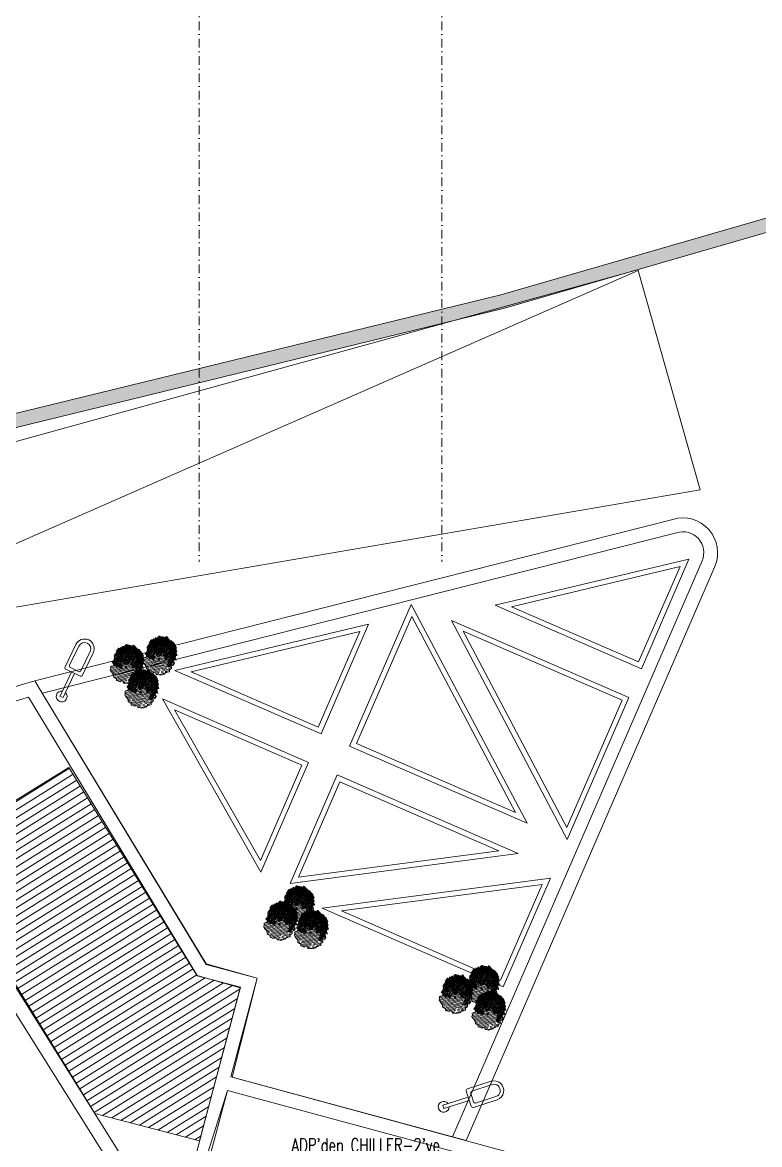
# Model space of a CAD drawing. Header units: metres. Extents: x -17822 to 152406, y -4219 to 19791.
# Drawn here: x 115190 to 117317, y 6949 to 10186 of the extents above; entities that cross this region are included whole.
import ezdxf

# ---------------------------------------------------------------- set-up
doc = ezdxf.new("R2010")
doc.units = ezdxf.units.M
doc.header["$LTSCALE"] = 100
doc.header["$MEASUREMENT"] = 0
doc.linetypes.add('DASHDOT2', pattern=[0.5, 0.25, -0.125, 0, -0.125])
doc.layers.get('0').update_dxf_attribs({"color": 9, "lineweight": 9})
for name, color, linetype, lineweight in [('01', 9, 'Continuous', 9), ('03', 18, 'Continuous', 9), ('06D', 9, 'Continuous', 9), ('08-ağaç', 8, 'Continuous', 9), ('09', 9, 'Continuous', 9), ('24', 9, 'DASHDOT2', 9), ('E-YAZI', 7, 'Continuous', 30), ('Kaide', 9, 'Continuous', 9)]:
    doc.layers.add(name, color=color, linetype=linetype, lineweight=lineweight)
doc.styles.add('E-YAZI', font='txttw.shx')

# ---------------------------------------------------------------- blocks, each defined once
blk = doc.blocks.new('p-akslar_yeni')
at = {"layer": '24'}
for points in [[(10115, 2315.122748873546), (10115, 55.00000430596992)], [(10815, 2315.122748873546), (10815, 55.00000430596992)]]:
    blk.add_lwpolyline(points, dxfattribs=at)
blk = doc.blocks.new('A$C442D6FDD')
at = {"layer": '06D', "color": 9}
for p, q in [((11243.65022343105, 5861.911598995868), (11274.48828043698, 5926.59651722041)), ((11256.980291163, 5866.634870559276), (11283.51495008467, 5922.293119136129)), ((11316.01096069525, 5906.800886090457), (11289.47630177358, 5851.142637513603)), ((11325.03763034292, 5902.497488006184), (11294.19957333698, 5837.812569781654)), ((11259.34192694472, 5859.969836693295), (11282.8112679076, 5848.781001731903)), ((11235.89392502734, 5792.196100491376), (11262.25986451806, 5847.500448607057)), ((11244.92059467502, 5787.892702407094), (11271.28653416572, 5843.19705052279)), ((11246.01185921275, 5855.2465651299), (11287.53453947102, 5835.450933999948)), ((12404.41427374158, 4644.685433863809), (12472.56896161649, 4666.822798799365)), ((12401.20345440652, 4638.385383134046), (12415.41391878074, 4594.635380963392)), ((12413.80355586606, 4631.963744463913), (12421.83555745086, 4607.235482422935)), ((12417.01437520111, 4638.263795193692), (12475.6581930112, 4657.311928734527)), ((12348.49313715455, 4602.338800237602), (12406.76407089628, 4621.265817081124)), ((12351.58236854926, 4592.827930172763), (12409.85330229099, 4611.754947016314)), ((12489.86865738542, 4613.561926563887), (12421.7139695105, 4591.424561628346)), ((12486.77942599071, 4623.07279662871), (12428.13560818062, 4604.024663087876))]:
    blk.add_line(p, q, dxfattribs=at)
for points in [[(11235.89392502734, 5792.196100491376), (11229.09989431161, 5777.945159805401), (11238.1265639593, 5773.641761721121), (11244.92059467502, 5787.892702407093)], [(12348.49313715455, 4602.338800237602), (12333.47776044797, 4597.461646748038), (12336.56699184268, 4587.9507766832), (12351.58236854925, 4592.827930172763)]]:
    blk.add_lwpolyline(points, dxfattribs=at)
for centre, radius, start, end in [((11299.76295538996, 5914.547002613293), 28.00000000000039, 334.5108728309731, 154.5108728309731), ((11299.76295538996, 5914.547002613293), 18.00000000000038, 334.5108728309731, 154.5108728309731), ((11248.16355825489, 5859.759899953738), 4.999999999999997, 154.5108728309731, 244.5108728309977), ((11261.49362598684, 5864.483171517139), 4.999999999999997, 154.5108728309731, 244.5108728309977), ((11284.96296694974, 5853.29433655574), 4.999999999999997, 244.5108728309977, 334.5108728309731), ((11289.68623851314, 5839.964268823785), 4.999999999999997, 244.5108728309977, 334.5108728309731), ((11233.99136197941, 5776.58662007566), 15.72499999999999, 83.0507755361126, 45.97097012581856), ((12481.21880950096, 4640.192362681619), 28.00000000000039, 287.994345863093, 107.994345863093), ((12405.95888943894, 4639.929998831399), 4.999999999999997, 107.994345863093, 197.9943458631426), ((12418.55899089847, 4633.50836016128), 4.999999999999997, 107.994345863093, 197.9943458631426), ((12481.21880950096, 4640.192362681619), 18.00000000000038, 287.994345863093, 107.994345863093), ((12335.85808138936, 4592.977657635838), 15.72499999999999, 36.53424856828469, 359.454443157991), ((12426.59099248327, 4608.780098120288), 4.999999999999997, 197.9943458631426, 287.994345863093), ((12420.16935381314, 4596.179996660756), 4.999999999999997, 197.9943458631426, 287.994345863093)]:
    blk.add_arc(centre, radius, start, end, dxfattribs=at)
blk = doc.blocks.new('b-p-agac000')
at = {"color": 65, "lineweight": 13}
for p, q in [((-145.6708232129502, 141.6282797431773, -2.536843392e-07), (-154.5616876778644, 166.9671899179884, -3.005368048e-07)), ((-123.3192128078066, 132.6328631991495, -2.386897101e-07), (-137.2182091059148, 172.2449190350191, -3.119336843e-07)), ((-72.3075604375641, 96.66303642980206, -1.754567102e-07), (-105.0251631154242, 189.9080070360286, -3.478696808e-07)), ((-43.95105115461046, 70.55369430620958, -1.288178784e-07), (-76.41235447033395, 163.0682127969863, -2.998802194e-07)), ((-23.18074221071583, 175.4780520730404, -3.277409763e-07), (-40.4581428202815, 224.7185400664345, -4.187882333e-07)), ((1.047917697615047, 161.133054316524, -3.028547982e-07), (-20.26149305286963, 221.8647467343082, -4.151496644e-07)), ((85.28557282691037, -133.6502922400337, 2.438473441e-07), (-19.27053241878166, 164.3339779008573, -3.071352222e-07)), ((75.18590783344989, 59.25330565731711, -1.177522182e-07), (32.38864718212426, 181.2252406997359, -3.432822764e-07)), ((86.39642102853249, 82.00994747962324, -1.614681733e-07), (50.02984826839821, 185.6544608838581, -3.531102353e-07)), ((107.3748545903654, 76.92807672707859, -1.537098171e-07), (63.29423922247515, 202.557564784319, -3.860028092e-07)), ((120.4969773315868, 94.23664261905144, -1.873521033e-07), (89.53450689043966, 182.4794970901759, -3.505159992e-07)), ((134.4074255941727, 109.2984872620116, -2.168401293e-07), (111.1483559754808, 175.5866955616586, -3.394091733e-07)), ((177.7528136299923, 40.47093057906605, -9.12139352e-08), (131.4934730371838, 172.3097731190694, -3.34988225e-07)), ((104.3388481930757, -133.2454752219328, 2.414606369e-07), (3.337131403331292, 154.6088091017944, -2.907912575e-07)), ((107.7787341328279, -88.34259118000483, 1.567955627e-07), (64.4329114428285, 35.19274221109264, -7.16252697e-08)), ((107.578090941465, 29.50458152269421, -6.46194867e-08), (74.4910724660469, 45.40351156028774, -9.16694688e-08)), ((144.4545338558891, -138.1618612018672, 2.47274819e-07), (81.81990390202265, 40.34645686848961, -8.27928424e-08)), ((162.0150890886012, -133.5028009607231, 2.370218784e-07), (87.6820021462845, 78.34604903052276, -1.546935064e-07)), ((188.653151658678, -100.0080434256317, 1.718126122e-07), (121.7850142397568, 90.56574532441738, -1.805644953e-07)), ((173.9101520309268, -3.284045063735901, -8.6713808e-09), (135.2463223777144, 106.907636404052, -2.124193686e-07)), ((188.1659776146945, 65.50001307927486, -1.391317068e-07), (155.5639316461834, 158.415647824742, -3.109357247e-07)), ((198.5176171183062, -18.70863402833746, 1.82109964e-08), (178.9256969447233, 37.12822042380614, -8.50331559e-08)), ((208.5990484723589, 7.265884187059419, -3.14549164e-08), (195.5287531769296, 44.51614687286745, -1.003318585e-07)), ((-183.5345670294191, -133.4060424144602, 2.663303416e-07), (-188.5844185531329, -119.0139960107299, 2.397189817e-07)), ((-154.6103743665342, -161.1332801115492, 3.159607148e-07), (-175.2725787098985, -102.2461222302081, 2.070764527e-07)), ((-127.1900915172504, -184.5743831020863, 3.57665886e-07), (-156.8185078974682, -100.1335746705848, 2.015320964e-07)), ((-54.60197437051684, -227.3304659513095, 4.318087058e-07), (-85.2983804448595, -139.8458935542145, 2.70046898e-07)), ((19.83422279621153, -220.6470290983307, 4.128980651e-07), (-2.706373127191909, -156.4064665390378, 2.941151843e-07)), ((109.336759803773, -147.4894931593793, 2.677982874e-07), (109.1474787484956, -146.9500433314719, 2.668008272e-07)), ((127.6717207375201, -145.0374831745714, 2.616262542e-07), (109.5185956613059, -93.30118600637795, 1.659641651e-07)), ((197.8076545574804, -71.39178341877124, 1.172620332e-07), (175.6795647579143, -8.326860716407463)), ((210.2888583249864, -52.25660057565983, 8.0242273e-08), (200.1733404362734, -23.42743573363041, 2.69362135e-08))]:
    blk.add_line(p, q, dxfattribs=at)
at = {"color": 73, "lineweight": 13, "true_color": 0xa5cb34}
for p, q in [((-80.04795581457583, 64.01657835274382, -1.134541645e-07), (-117.7259776076768, 171.3987135234802, -3.120072102e-07)), ((-78.12998638624559, 167.9634537125603, -3.089316784e-07), (-88.13524574665063, 196.4783824961966, -3.616567052e-07)), ((73.71280805040878, -210.0810588171706, 3.884466816e-07), (-73.71280803030095, 210.081058812136, -3.884466816e-07)), ((93.60559321230105, -212.0688386292495, 3.904839635e-07), (-58.58065748471418, 221.6610592984536, -4.11496665e-07)), ((-155.2560300095967, 59.53298657995838, -9.86111086e-08), (-178.8916183581896, 126.894270316384, -2.231643038e-07)), ((-133.5605686107039, 52.40758900958645, -8.70742051e-08), (-164.0582561027113, 139.3258146768905, -2.477888194e-07)), ((-96.58496661081736, -107.679190898595, 2.105696231e-07), (-152.9399536847122, 52.93218272324739, -8.64060085e-08)), ((-99.49011194866907, 10.0135309576468, -1.03244061e-08), (-139.7750084380721, 124.825243418603, -2.226149809e-07)), ((-37.06868974108948, -222.5936846977107, 4.214120565e-07), (-131.3820854685633, 46.1989251788771, -7.55941846e-08)), ((-85.79635557724396, 25.69294611693659, -4.095434e-08), (-117.2039285264924, 115.2043397848421, -2.064638059e-07)), ((-101.1139008341692, 10.60110693709321, -1.1289869e-08), (-72.41889698205924, -71.17948124259055, 1.399250872e-07)), ((-85.79635557724396, 25.69294611693659, -4.095434e-08), (-50.59699529137143, -74.62501874719347, 1.445368261e-07)), ((-70.45082699120394, 94.368307748199, -1.713034263e-07), (-31.45505253789597, -16.76941466182725, 3.41938219e-08)), ((41.09146592314936, -171.8169672689517, 3.193333245e-07), (-41.76301535829407, 64.317805296378, -1.172875177e-07)), ((-113.3228687060429, -114.6828091137868, 2.251577274e-07), (-146.8988990820333, -18.99132471998819, 4.82210736e-08)), ((-41.97651850442197, -40.47954363031275, 7.96425524e-08), (-33.88305589494121, -63.54586338954796, 1.222929247e-07)), ((25.20624104409071, -181.250710354434, 3.384148084e-07), (-32.03261138999224, -18.12032570223709, 3.67814438e-08))]:
    blk.add_line(p, q, dxfattribs=at)
at = {"color": 59, "lineweight": 13, "true_color": 0x476119}
for p, q in [((64.15929851484107, 35.97253747050018, -7.30671364e-08), (-1.88152542158059, 224.1884879625184, -4.210845246e-07)), ((138.8799088995278, 112.9303721024975, -2.240460543e-07), (19.45493833578803, 170.3162998343978, -3.216808206e-07)), ((148.3151078293653, 122.463282624129, -2.427634065e-07), (27.68222807979182, 180.4296333060065, -3.413856878e-07)), ((153.8335870657669, 133.8782501294619, -2.646828363e-07), (49.18734168977681, 184.1627245382104, -3.502353943e-07)), ((159.3379297261868, 145.3000105116966, -2.866138233e-07), (55.43612052948738, 195.226769437762, -3.715577745e-07)), ((36.73619086509571, 49.47873719193631, -9.61046079e-08), (-19.41933636268077, 76.46251631704398, -1.420140334e-07)), ((38.10110715314368, 62.88956921839307, -1.214197442e-07), (-13.9920437977169, 87.92130069294909, -1.64008012e-07)), ((67.35216140931735, 105.1006906939856, -2.03229862e-07), (-7.931962084131374, 141.2761174100858, -2.647776922e-07)), ((50.90865676888643, 70.80200229110379, -1.373800627e-07), (-7.293326881137908, 98.76914195218342, -1.849625495e-07)), ((66.88571961291309, 91.25812489459095, -1.771801863e-07), (-5.425969072227598, 126.0052411899029, -2.362979302e-07)), ((65.24270988108037, 77.98092196827857, -1.520924027e-07), (-0.4259593193986805, 109.5359434094185, -2.057792083e-07)), ((76.57114231948508, 114.7374980345401, -2.221239813e-07), (10.06270860896184, 146.6960419961237, -2.764973285e-07)), ((55.98276555818011, 138.6972971951196, -2.653868267e-07), (14.75882348243176, 158.5061709127469, -2.990890745e-07)), ((205.4253448348565, -59.71294989560266, 9.466765199999999e-08), (29.32905142754753, 24.90460642110848, -4.92982238e-08)), ((198.4396327926966, -70.42288463381409, 1.153875593e-07), (33.78973686488316, 8.694464023453838, -1.92204214e-08)), ((219.3967689191806, -38.29308043929887, 5.32278373e-08), (49.73893000162644, 43.2306782951113, -8.54743403e-08)), ((212.4110568770193, -49.00301516745093, 7.39477446e-08), (57.26559958946745, 25.54727328236913, -5.28899712e-08)), ((192.714553087861, 2.661621931976693, -2.14479801e-08), (59.93928936666779, 66.46261477234985, -1.299971537e-07)), ((172.0133786074686, 26.67562248210161, -6.48030422e-08), (69.44401169768389, 75.96211802774559, -1.486576677e-07)), ((129.0829565286287, 103.5712907990033, -2.056244501e-07), (72.22690897693101, 130.8916830222402, -2.521065793e-07)), ((208.8027847521386, 23.06432583125498, -6.11572185e-08), (73.83366182667376, 87.91950896160743, -1.714999612e-07)), ((77.74962560676067, 100.1045150407193, -1.947295125e-07), (112.4534156068854, 83.42869610958915, -1.663577539e-07)), ((114.9998831467499, 96.27177068236273, -1.90706924e-07), (81.43108174590598, 112.4022064092922, -2.181507833e-07)), ((179.5301984790916, -128.7142190478378, 2.26529448e-07), (108.864825291853, 72.68166909819593, -1.458580718e-07)), ((211.7803086289991, -20.56652929765332, 2.05700607e-08), (113.1660468614602, 26.81946439894819, -6.00511057e-08)), ((200.3944418489613, 41.17139134567985, -9.44623914e-08), (115.5529317824897, 81.93932074279729, -1.638237735e-07)), ((186.6452648409816, 61.84482732628129, -1.321339131e-07), (123.0965515638876, 92.38117036407677, -1.840875686e-07)), ((186.631607005994, 75.91808996808213, -1.585760898e-07), (131.4177545185696, 102.449376808299, -2.037156579e-07)), ((185.4646126526393, 90.54555230197184, -1.859611659e-07), (139.9689884134422, 112.4070490527319, -2.231556875e-07)), ((176.2604397428469, 109.0350289601807, -2.19916962e-07), (148.520222328433, 122.3647213072243, -2.425957171e-07)), ((183.4223048236338, 119.6603188717701, -2.404928571e-07), (157.0714562233072, 132.3223935566875, -2.620357467e-07)), ((209.0065318809517, 8.899721753761696, -3.45596362e-08), (175.766599730018, 24.87212967518027, -6.17346315e-08)), ((210.467934918587, -5.869209448473339, -6.933869000000001e-09), (194.9643787762281, 1.580538673410043, -1.96086561e-08)), ((9.447690773836802, -190.6092250797271, 3.573441291e-07), (-107.3939872100702, -134.4646176133097, 2.618213093e-07)), ((39.95709045996628, -219.3362609172691, 4.087178139e-07), (-105.7983637571204, -149.2980442548345, 2.895568071e-07)), ((22.54045053187292, -182.8338407626441, 3.416169814e-07), (-105.5760097279009, -121.2714899733702, 2.36876569e-07)), ((1.044426667194054, -158.4379002389731, 2.976120975e-07), (-59.06858897295169, -129.5524740487733, 2.484672645e-07)), ((48.72597004794952, -167.2830721586546, 3.10162686e-07), (-11.41820263519039, -138.3826744396618, 2.609923808e-07)), ((45.51945162326155, -109.4754810981954, 2.018171836e-07), (-2.085341653495561, -86.60048925422161, 1.628983307e-07)), ((81.49771738989803, -140.8304092152775, 2.576618888e-07), (2.583792040741537, -102.910794941548, 1.93146548e-07)), ((82.78980207325804, -155.5179797964993, 2.851492313e-07), (7.252925755096657, -119.2211006288733, 2.233947654e-07)), ((52.65546665301517, -98.83776974953764, 1.812201551e-07), (10.01701317159895, -78.34919688761111, 1.463614867e-07)), ((98.20515796244, -176.9920458509176, 3.24182922e-07), (19.64087588057882, -139.2404416809757, 2.599534288e-07)), ((154.6512931853518, -133.781968658091, 2.381748772e-07), (36.02365774982464, -76.77917534102963, 1.411919647e-07)), ((185.9490713003412, -78.48763642525155, 1.316070285e-07), (44.9126231152477, -10.71699025220187, 1.6304001e-08)), ((128.4861363103977, -93.0757227941038, 1.639217766e-07), (47.65272411852492, -54.233759249351, 9.78371773e-08)), ((95.38281956531864, -133.4357602414089, 2.425825132e-07), (48.34040624254996, -110.8310024415052, 2.041234287e-07)), ((174.0580088722112, -129.0405580337115, 2.27609645e-07), (50.30881265585631, -69.57675914629326, 1.264396484e-07)), ((172.3567581237511, -86.02297598262743, 1.46925771e-07), (54.7947472900065, -29.5322351621544, 5.08140499e-08)), ((103.6810253201358, -123.3565032287304, 2.229356228e-07), (60.18462567302775, -102.4556712262751, 1.873755486e-07)), ((186.5133617310508, -106.8921880694703, 1.849303805e-07), (88.03582452940901, -59.57189309467832, 1.044209921e-07)), ((121.3002449057458, -145.8895669297679, 2.637710616e-07), (113.0518822391939, -141.9260746880532, 2.570276899e-07)), ((187.1654364445523, -121.2722219130006, 2.118944889e-07), (131.1446345177071, -94.35318079777537, 1.660952069e-07)), ((191.1553759308896, -76.57422719829593, 1.275674538e-07), (172.3463041060153, -85.94891627078724, 1.467875067e-07)), ((16.37618671020318, -222.0718962467057, 4.158704776e-07), (-102.6273386216708, -164.8884808245475, 3.185802599e-07)), ((-39.40490771829355, -223.4014386149742, 4.231291878e-07), (-84.27189999879775, -201.8420112709922, 3.864485984e-07)), ((35.6332102899105, -175.0584564656783, 3.258898337e-07), (10.93109896343085, -163.1886308249956, 3.056948539e-07)), ((63.57085963212011, -216.6164180586417, 4.01592019e-07), (13.45538529113692, -192.5349971039362, 3.606205822e-07)), ((64.17172996984883, -202.8384476778751, 3.75652244e-07), (26.95283933580213, -184.9540759702519, 3.452242886e-07)), ((102.8686808976272, -207.3663552232374, 3.808575631e-07), (43.0364651440541, -178.6158586189602, 3.319422954e-07)), ((103.7805359312057, -193.7378188253467, 3.551720309e-07), (51.0569069242294, -168.4031308486628, 3.120683216e-07))]:
    blk.add_line(p, q, dxfattribs=at)
at = {"color": 252, "lineweight": 13, "true_color": 0x858585}
for p, q in [((151.2245771650719, 182.8050042881296, -3.563924401e-07), (134.8335648928754, 174.6355079255659, -3.396432818e-07)), ((160.5455472629648, 181.379366624025, -3.545091795e-07), (146.1269542553476, 174.1929500091213, -3.397755381e-07)), ((157.1047321550111, 173.5930871689651, -3.395852867e-07), (150.096886559033, 170.1002846282037, -3.324243186e-07)), ((177.5232562814708, 177.6986165522077, -3.490420632e-07), (152.6491882374859, 165.3010534957168, -3.236244931e-07)), ((169.9293288405635, 167.8423712223448, -3.298743119999999e-07), (155.2014899159403, 160.5018223732892, -3.148246676e-07)), ((186.0326728557978, 169.7971580196975, -3.349216211e-07), (157.7537916346293, 155.7025912458299, -3.060248421e-07)), ((183.5933115339372, 162.5100163077994, -3.21021064e-07), (160.3060932929671, 150.9033601083151, -2.972250166e-07)), ((204.0255906109524, 160.5510694472285, -3.190840006e-07), (166.9104588750371, 142.0523990859033, -2.811578978e-07)), ((191.3152628142212, 160.2874066112461, -3.175038457e-07), (168.004875457444, 148.6692026266279, -2.936841229e-07)), ((204.9792454874798, 154.955051706759, -3.086505977e-07), (172.8479391561326, 138.9403855337558, -2.758172175e-07)), ((200.1885495976734, 146.4959738946611, -2.92347329e-07), (175.2694709954156, 134.0759769873188, -2.668837648e-07)), ((231.1229653707094, 155.8427621548883, -3.12549771e-07), (177.6910028548184, 129.2115684459135, -2.579503122e-07)), ((227.8771280413784, 148.1536621738483, -2.978251162e-07), (181.6569321627365, 125.1169079389809, -2.505950023e-07)), ((228.5867814263795, 142.4360308779131, -2.871423803e-07), (185.6232790503636, 121.0224555580615, -2.432401191e-07)), ((247.2135796342802, 145.6485404776005, -2.947682815e-07), (185.75751069541, 115.0180264853399, -2.319693883e-07)), ((199.2604128249412, 115.676718805726, -2.343594355e-07), (187.3771302119625, 109.7539342651984, -2.222165014e-07)), ((266.1716194537585, 130.8115958949889, -2.685079355e-07), (187.4497272008928, 91.57556820636856, -1.880659582e-07)), ((274.7039727572963, 122.9221230048191, -2.544119716e-07), (187.5354314953423, 79.47617420922143, -1.653387848e-07)), ((270.5125286207127, 126.9036457252405, -2.61535452e-07), (189.4362693882824, 86.49417052836979, -1.786876645e-07)), ((254.6284834628838, 137.2013778320793, -2.795290646e-07), (189.798735677886, 104.8893778619913, -2.132827772e-07)), ((245.9812479776345, 90.39234304322744, -1.908379649e-07), (192.1450366206074, 63.55966641040941, -1.358254244e-07)), ((261.677056584759, 134.6429630294413, -2.753234079e-07), (192.2203411035764, 100.0248214487266, -2.043490529e-07)), ((274.6304390106831, 110.7428089958444, -2.315210404e-07), (192.7494701864561, 69.93225596663724, -1.478509603e-07)), ((270.914624558804, 114.9621300494269, -2.391319302e-07), (192.9654901299582, 76.111255052864, -1.594795957e-07)), ((280.8249779566046, 95.61625308031981, -2.036272448e-07), (196.226672307025, 53.45134358753494, -1.171804537e-07)), ((273.9841185932921, 98.27801059063788, -2.08044807e-07), (196.9561225547876, 59.88624308678009, -1.293337379e-07)), ((291.5113844147373, 94.87116688465977, -2.031392555e-07), (199.1998145490448, 48.86186492786219, -1.088106642e-07)), ((290.5839716328846, 88.33760023586402, -1.907836832e-07), (202.3828032678736, 44.37697651991912, -1.006553063e-07)), ((252.2045121880394, 142.0647550775036, -2.884603713e-07), (206.8321405333263, 119.4505675852433, -2.420966066e-07)), ((288.8411426386317, 81.39761942266522, -1.775948778e-07), (207.2980135411548, 40.75545013480732, -9.42700193e-08)), ((280.187163560401, 71.01303040199892, -1.573439127e-07), (209.091054445623, 35.57779343143957, -8.469434300000002e-08)), ((301.2256055546197, 45.07087552318954, -1.103946756e-07), (212.1881680226346, 0.6934442369092721, -1.94117569e-08)), ((306.9020083774856, 60.04273322753906, -1.390108994e-07), (212.9653572325915, 13.22346935674468, -4.30217185e-08)), ((301.649551579183, 39.21084390015458, -9.94199895e-08), (213.1001170704855, -4.923360260108893, -8.9357368e-09)), ((290.1770376909277, 69.92078330261175, -1.561441717e-07), (213.347004226748, 31.62768293321606, -7.76353906e-08)), ((273.4822002047236, 49.45719265191218, -1.162687588e-07), (214.3614784935271, 19.99064647157829, -5.58562405e-08)), ((303.8078205768135, 52.42921738354961, -1.244412077e-07), (214.4607058889684, 7.897438927645999, -3.31418454e-08)), ((298.6982174587291, 31.66852820462882, -8.49962729e-08), (215.372292911206, -9.862209794469164)), ((299.6372029694903, 68.56452234077622, -1.544031476e-07), (215.5850250728705, 26.67181011523608, -6.85144172e-08)), ((319.6602053877083, 29.97359521656618, -8.36004927e-08), (219.0834923469913, -20.15516293156325, 1.91738364e-08)), ((320.4030586405468, 36.41517494526379, -9.57674727e-08), (219.4275055001999, -13.9123703406276, 7.4144111e-09)), ((314.952921255838, 21.55609090750368, -6.73824583e-08), (219.7483230021127, -25.89513447595819, 2.99023745e-08)), ((334.037525453324, 18.92544515086192, -6.40682732e-08), (220.6050831181594, -37.61077775495579, 5.18426847e-08)), ((335.2915456070827, 13.47913340613631, -5.39417986e-08), (221.9278571130635, -43.02282168037782, 6.18989033e-08)), ((325.1273548952595, 20.55583071815454, -6.63713095e-08), (222.5147355880574, -30.58764991556636, 3.84834107e-08)), ((336.4118627249657, 7.966182316108098, -4.36786994e-08), (225.9105236063086, -47.10914015834529, 6.92371103e-08)), ((273.5184666595829, 104.1172554520981, -2.189768759e-07), (256.3271201490206, 95.54886195855109, -2.014098959e-07)), ((305.6803821938913, 65.5051905549324, -1.491704758e-07), (281.9470046774993, 53.67616268405546, -1.249185205e-07)), ((315.7962283185989, -111.592895536455, 1.827295062e-07), (58.46611883619917, -239.8496105535393, 4.456823166e-07)), ((300.7342039484239, -125.1713387228836, 2.095285334e-07), (66.15276889998204, -242.0898148392142, 4.492356074e-07)), ((292.4373590807998, -135.377927347246, 2.294145609e-07), (74.25424292350655, -244.1232654137857, 4.523650104e-07)), ((97.11195712205809, -135.5893692663951, 2.46481526e-07), (83.6587761127201, -142.2946118159885, 2.602286609e-07)), ((108.7686183805796, -135.8508677103262, 2.459780603e-07), (85.16035847091844, -147.6175353065289, 2.701021642e-07)), ((100.9879993422611, -151.8714944825897, 2.767444777e-07), (86.5228576636204, -159.0811115756627, 2.915256849e-07)), ((116.6507974090695, -150.1362815946337, 2.721473406e-07), (87.58077723254101, -164.6251624323089, 3.01852545e-07)), ((111.061647216104, -140.7793238488124, 2.550428238e-07), (88.64679066390381, -151.9511835035209, 2.779474483e-07)), ((128.4711653224978, -150.3161864791396, 2.714765912e-07), (95.5884358330295, -166.7053718319345, 3.050778132e-07)), ((150.0420208105496, -145.6363199601313, 2.608423047e-07), (101.4084665405899, -169.8759238025152, 3.105385094e-07)), ((329.9661427467378, -98.4590917052381, 1.568420817e-07), (102.1108002475143, -212.0251947424749, 3.896760971e-07)), ((278.786135459441, -148.2532088474021, 2.547719611e-07), (103.1694939806781, -235.7828554225089, 4.342258522e-07)), ((173.8586636826279, -139.837123443781, 2.4791316e-07), (107.4516457448742, -172.9352556034453, 3.157711811e-07)), ((322.9428737924463, -95.88824951549431, 1.526109147e-07), (107.8717509578258, -203.0825291333833, 3.723813734e-07)), ((272.6977714996639, -157.3590615300836, 2.724012521e-07), (110.337766613574, -238.2814258642684, 4.383088471e-07)), ((175.379678685266, -145.1503614404759, 2.57766806e-07), (113.893665068908, -175.7958002565571, 3.205962981e-07)), ((179.942723693182, -161.0900754104467, 2.873277439e-07), (147.3644336491284, -177.3275241608891, 3.206178744e-07)), ((178.4217086905439, -155.7768374238101, 2.774740979e-07), (149.803765339285, -170.0403972195825, 3.067173476e-07)), ((176.9006936677891, -150.4635994371722, 2.67620452e-07), (152.2430970294401, -162.753270283305, 2.928168207e-07)), ((172.3376487001049, -134.5238854370269, 2.380595141e-07), (153.856662480731, -143.7350523240806, 2.569443126e-07)), ((312.8348398082366, -70.56956727185134, 1.059003339e-07), (173.8194430949326, -139.8566714924756, 2.479532376e-07)), ((318.8517769178478, -61.49931467848947, 8.83440305e-08), (175.7806021047276, -132.8078721261056, 2.345413316e-07)), ((319.8139378356807, -79.23375671219002, 1.215845323e-07), (178.0085747376302, -149.9114169192042, 2.664883635e-07)), ((312.8896667345442, -76.61357270490808, 1.172522044e-07), (178.214498698934, -143.7374497963388, 2.548700447e-07)), ((324.2440206886488, -83.09707697316738, 1.284655468e-07), (182.8741674971694, -153.557673325621, 2.729243522e-07)), ((333.9477532023943, -84.33194083381095, 1.299576817e-07), (184.4904089994713, -158.8234491818093, 2.82680691e-07)), ((320.593057563495, -18.1321141782766, 6.7094351e-09), (191.6454909383741, -82.40127932739307, 1.384745251e-07)), ((328.6007161841001, -20.21232357287445, 9.9347033e-09), (195.2184517301473, -86.69180052943814, 1.4623139e-07)), ((324.3351141301653, -34.48101961609645, 3.71093001e-08), (195.7477985766148, -98.57063088202848, 1.685062675e-07)), ((329.0841041711785, -26.04272854545634, 2.08486486e-08), (195.7643985004761, -92.49102536468232, 1.570814095e-07)), ((321.5220186738385, -48.02576721649494, 6.27996528e-08), (196.0211590640159, -110.5770482138581, 1.910427248e-07)), ((308.4248357053628, -48.48224378155172, 6.47751158e-08), (197.2134262517356, -103.9114746489271, 1.78416511e-07)), ((322.1899662301614, -53.76418527400637, 7.35250059e-08), (198.0493334132101, -115.6375113036894, 2.003781299e-07)), ((255.4403617169286, -44.53374380611313, 6.18778316e-08), (200.4454405577869, -71.94393666635406, 1.180743999e-07)), ((249.9948292576592, -41.17653698990578, 5.60344544e-08), (210.1411012463388, -61.04015979960968, 9.67589922e-08)), ((314.9830543958408, -8.785549833359253, -1.03737731e-08), (253.2858025379508, -39.5362725656989, 5.26715728e-08)), ((327.3659689431093, -8.68507405587734, -1.16193608e-08), (260.2692784272702, -42.12694812748085, 5.69434023e-08)), ((39.85958414906345, -224.8380248352834, 4.190638254e-07), (-6.092184601207554, -247.7409914655851, 4.660196471e-07)), ((31.61921842340817, -222.8737997165634, 4.160763489e-07), (4.527169784673606, -236.3768335161534, 4.437603629e-07)), ((20.61399446475698, -222.2876163589361, 4.159141433e-07), (6.480627991379879, -229.3318723054734, 4.303563259e-07)), ((63.26093339990184, -219.2458161215094, 4.065590485e-07), (11.14226467883854, -245.2224469110454, 4.598165179e-07)), ((72.59598107173224, -220.6644373580173, 4.084279241e-07), (44.15880632257322, -234.8378996873773, 4.374864553e-07)), ((91.29848922865496, -217.4141929239559, 4.007246587e-07), (51.14730554007838, -237.4260715763005, 4.417531517e-07)), ((101.1038667731671, -236.812391235846, 4.363366136e-07), (63.12555426825857, -255.741282271473, 4.751447579e-07)), ((104.426592311247, -241.2276329822049, 4.443491814e-07), (67.97928708414402, -259.3934498107135, 4.815928656e-07)), ((85.4067006125726, -214.2794060438137, 3.953372884e-07), (76.32586512526032, -218.8054140270506, 4.046165415e-07)), ((147.1080607782016, -165.3126399767876, 2.980640583e-07), (107.1238705502634, -185.2412868870466, 3.38921909e-07)), ((148.2671281584305, -170.8062774214002, 3.082875605e-07), (107.8335239352658, -190.9589181880117, 3.496046449e-07)), ((142.937855349743, -179.5337890831364, 3.251411741e-07), (108.8288847008211, -196.5341491669038, 3.599954307e-07)), ((277.5100945485189, -167.103200140467, 2.902995698e-07), (112.3620272303349, -249.4151715172655, 4.590561468e-07)), ((270.4935436225264, -164.5290096183813, 2.86061538e-07), (118.6728384836402, -240.1984481852775, 4.41199548e-07)), ((268.7132617900744, -177.5589893146254, 3.1069651e-07), (124.0185505093206, -249.676738719628, 4.585528221e-07)), ((257.8925076930274, -189.0235275506016, 3.331615945e-07), (155.696464579062, -239.9593811375653, 4.375906363e-07)), ((238.090508662384, -211.036137513908, 3.762127544e-07), (171.5679686602496, -244.1918474051814, 4.441888218e-07)), ((238.8332882483534, -204.5944099535845, 3.640455029e-07), (174.7643374390158, -236.5272186558603, 4.295143697e-07))]:
    blk.add_line(p, q, dxfattribs=at)
at = {"color": 63, "lineweight": 13, "true_color": 0xb6d685}
for p, q in [((-207.3408237349475, -10.85181722249836, 3.80854227e-08), (-220.2274784998996, 25.87507149865706, -2.9823784e-08)), ((-183.3761436542729, -24.44447280937857, 6.15804958e-08), (-204.5207722316438, 35.81759137898043, -4.98460126e-08)), ((-163.6176562794993, -26.0495044324267, 6.29100638e-08), (-204.3116245922094, 89.92806017456095, -1.515362093e-07)), ((-147.2825458764913, -17.89793371756241, 4.61993582e-08), (-196.5397569246546, 122.4848209010266, -2.133729017e-07)), ((-190.4774156669576, -113.6189657641065, 2.297433961e-07), (-227.2472911002595, -8.8250416906827, 3.59760365e-08)), ((-184.3582016296423, -76.35215160512017, 1.591976624e-07), (-195.3673647292366, -44.97610316223799, 1.011823326e-07)), ((-159.4823079355439, -92.54176053214144, 1.874945862e-07), (-177.2982268238221, -41.76649922077049, 9.36094836e-08))]:
    blk.add_line(p, q, dxfattribs=at)
at = {"color": 63, "lineweight": 13}
for p, q in [((-79.81345404871973, 63.99947963494125, -1.134420495e-07), (-47.07171891198814, -29.31426843945046, 5.90980928e-08)), ((-129.5193115808622, -123.2295815861722, 2.425991738e-07), (-153.7833452428196, -54.07723158072005, 1.14734239e-07)), ((-115.7057357635567, -162.5981894676522, 3.153930048e-07), (-122.3449395489646, -143.6764986853576, 2.804061858e-07)), ((-96.652277537786, -162.1938934686521, 3.130072611e-07), (-103.2854726450765, -143.2893274022972, 2.780521062e-07)), ((-89.62340206133379, -127.5196079755751, 2.472551968e-07), (-93.71314826184393, -115.863855993318, 2.257033339e-07)), ((-20.56812466809206, -214.9136573396736, 4.055732497e-07), (-72.00995125340559, -68.30476157626654, 1.344886533e-07)), ((-16.96055224580486, -170.4886787252501, 3.217918381e-07), (-50.59699529137143, -74.62501874719347, 1.445368261e-07)), ((-44.51194560411241, -37.26083672000787, 7.3811056e-08), (-46.36019709322136, -31.99333108797255, 6.40712675e-08)), ((-3.475241581887528, -154.2151960652885, 2.900634543e-07), (-33.60102598999656, -68.35689200855232, 1.313086694e-07)), ((-107.8324798723901, -185.0369210471716, 3.568829462e-07), (-114.2479478899186, -166.7528759890756, 3.230751548e-07)), ((-88.76927963518392, -184.6603901107028, 3.545485410000001e-07), (-95.22622630651459, -166.2581308582128, 3.205221676e-07)), ((-77.6376913458822, -216.3853495595493, 4.132090185e-07), (-88.23442683660251, -186.1847172371406, 3.573670712e-07)), ((-0.7071856631664559, -216.8106755090106, 4.074427104e-07), (-14.26292273818835, -178.176906794203, 3.360076208e-07)), ((56.62045435632609, -216.0744909494617, 4.011669191e-07), (43.34098949891486, -178.2280960688975, 3.311877093e-07))]:
    blk.add_line(p, q, dxfattribs=at)
at = {"color": 250, "lineweight": 13}
for p, q in [((199.3260683054017, 42.853459558979, -9.75317812e-08), (199.2604503756156, 42.82075473665936, -9.74647296e-08)), ((77.12875009802521, -212.3339136895164, 3.92388218e-07), (75.67246705743166, -213.0597443138824, 3.93876321e-07))]:
    blk.add_line(p, q, dxfattribs=at)
at = {"color": 63}
blk.add_line((36.88521811345418, -214.5357248237008, 3.999598781e-07), (26.10273775840324, -183.8057199170125, 3.431391038e-07), dxfattribs=at)
at = {"lineweight": 13, "elevation": 2.208249212e-07, "flags": 128}
blk.add_lwpolyline([(-184.6740432308506, -109.1361032878234), (-211.5415416568096, -87.0371429007366), (-223.4281961113331, -57.77187787362636), (-231.5610578927052, -30.1893511585382), (-225.2655436788133, 0.9897368794932844), (-227.7588570257911, 22.57681356682915), (-206.2208458895955, 32.00907299161663), (-192.7988535205019, 62.07712600544183), (-209.1307146071529, 69.74063974614836), (-195.5882641207921, 126.4706740354817), (-171.4035539065182, 127.0842435532195), (-160.575328527973, 145.1304133100405), (-147.516457513468, 170.5040280581674), (-116.0308642393953, 175.8265822729867), (-92.26283755836049, 192.5854001821121), (-71.31439821162348, 212.3431446526113), (-50.72908023959172, 227.4064508523807), (-26.52664051413595, 221.0726571328345), (0.6502889251030866, 224.508580002785), (19.89063030394173, 179.1124848127731), (49.12633186295714, 184.054700938192), (60.69827307619126, 204.5439006274512), (97.89407632302463, 176.0830683779761), (147.9585174256426, 174.1211759063095), (170.0005884649363, 132.6742757013096), (185.5887337168984, 122.567732033195), (186.6464045189758, 75.25616907151489), (193.2741050594369, 49.73494571877491), (213.3949614760481, 26.49548379962145), (208.5695341296159, 7.147543976678933), (217.8622933303457, -34.13884602348444), (218.4694664280935, -51.4109360325816), (186.4663513282939, -74.19492691328414), (192.403011715805, -122.9982367241955), (141.4574254440624, -143.1938640001819), (108.6576624421577, -147.5803116593259), (120.0576018759675, -132.9115054068614), (80.87431817907199, -133.744016332371), (83.38447454032574, -162.2778261558113), (102.5533960666711, -179.8861131172045), (104.2843775708679, -196.9682263582825), (96.65722054386423, -220.2653611712678), (80.13562822695384, -211.4748776049262), (60.27566652754178, -217.1486771067354), (39.29202458434303, -223.013211695728), (2.167384804332685, -222.3386710717547), (-12.48579673429776, -210.915810926251), (-33.83256005220319, -221.4747837910017), (-53.50127391320857, -228.2752967478602), (-67.03077524828404, -216.6617015252356), (-77.34147878098447, -217.2464346262325), (-89.6087277357248, -185.7297612356833), (-123.7234188198214, -189.1802305168982), (-144.6058487650851, -161.4356769485934), (-173.6680319566439, -160.5572432666344), (-184.6740432308506, -109.1361032878234)], close=True, dxfattribs=at)
at = {"color": 65, "lineweight": 13}
blk.add_circle((2.0112202e-08, -5.0320523e-09), 10.27216285053636, dxfattribs=at)

msp = doc.modelspace()

# ---------------------------------------------------------------- hatches: boundary and pattern name
at = {"layer": '06D'}
h = msp.add_hatch(dxfattribs=at)
h.set_pattern_fill('_USER', color=251, scale=20, angle=32, pattern_type=0)
h.set_pattern_definition([(32, (0, 1.818989403545856e-12), (-10.5983852846641, 16.96096192312852), [])])
h.paths.add_polyline_path([(114932.6209260893, 7795.472197673383), (115324.2442210828, 8036.783601010968), (115694.583309406, 7435.761800847094), (115819.047647762, 7402.74303356553), (115701.3757072315, 6959.178314850955), (115399.2378062628, 7038.201557126693)])
at = {"layer": '09'}
h = msp.add_hatch(color=254, dxfattribs=at)
h.dxf.hatch_style = 1
edge = h.paths.add_edge_path()
edge.add_line((124272.6448474713, 7746.261641486897), (124227.8341917282, 7746.437703596524))
edge.add_line((124227.8341917282, 7746.437703596524), (123822.1064804722, 8563.973382879962))
edge.add_line((123822.1064804722, 8563.973382879962), (120529.8994491357, 9957.506585002124))
edge.add_line((120529.8994491357, 9957.506585002124), (119094.9402432334, 10088.49832736925))
edge.add_line((119094.9402432334, 10088.49832736925), (116581.0173403215, 9361.32092117669))
edge.add_line((116581.0173403215, 9361.32092117669), (113145.2928235795, 8521.53749520531))
edge.add_arc((113414.018751017, 7599.91589393782), 960.0000000000048, 106.2555996785072, 124.1664276881318)
edge.add_line((112874.8840415514, 8394.22928615112), (110520.2254074587, 6796.021058734585))
edge.add_line((110520.2254074587, 6796.021058734585), (110497.7539944391, 6829.112382043588))
edge.add_line((110497.7539944391, 6829.112382043588), (112852.4200953236, 8427.32567749334))
edge.add_arc((113414.018751017, 7599.915893937818), 1000.000000000003, 106.20467169776589, 124.16642768813131, ccw=False)
edge.add_line((113134.9493469118, 8560.186828462218), (116570.7067130624, 9399.978283712075))
edge.add_line((116570.7067130624, 9399.978283712075), (119091.068181657, 10129.01810958637))
edge.add_line((119091.068181657, 10129.01810958637), (120539.747398979, 9996.773921718523))
edge.add_line((120539.747398979, 9996.773921718523), (123851.3671271928, 8595.023667210598))
edge.add_line((123851.3671271928, 8595.023667210598), (124272.6448474713, 7746.261641486897))
at = {"layer": '09', "true_color": 0xd7fff9}
h = msp.add_hatch(dxfattribs=at)
h.set_pattern_fill('DOTS', scale=199.9999999999999, angle=69.23286053396113)
h.set_pattern_definition([(20.76713948371335, (92889.0844522827, 8234.946282429526), (1.411797920680311, 13.90393205647822), [0, -12.49999999999999])])
edge = h.paths.add_edge_path(flags=17)
edge.add_arc((116108.8003779966, 8039.799860065674), 94.99999999999999, 24.23286053396113, 384.2328605339611)
h.paths.add_polyline_path([(116195.4294401968, 8078.792238581373, 1), (116022.1713157964, 8000.807481549979, 1)], flags=17)

# ---------------------------------------------------------------- linework, layer by layer
at = {"layer": '01'}
msp.add_lwpolyline([(115867.8080319867, 7428.503509915232), (115720.3104867962, 7470.483101319665), (115247.4239048504, 8251.049890516771)], dxfattribs=at)
at = {"layer": '03'}
for points in [[(117113.0060954654, 8637.50174013545), (116975.6123376052, 8321.040122713932), (116553.6635143765, 8504.231799860901)], [(116311.82717964, 8506.97790350979), (116134.1275201924, 8097.678947575945), (116645.7512151098, 7875.554373266534)], [(116188.9660735079, 8449.982414874046), (116051.5723156477, 8133.52079745252), (115629.623492419, 8316.71247459949)], [(116762.0708282811, 7829.185962235346), (116939.7704877286, 8238.484918169192), (116428.1467928113, 8460.609492478596)], [(115878.3367079109, 7734.503975486254), (116015.7304657711, 8050.965592907773), (115593.7816425424, 8234.157270054742)], [(115962.2886073451, 7701.879159124468), (116098.2856703159, 8015.123743031198), (116620.3599768271, 7788.461971413237)], [(116713.3666241695, 7717.004656123509), (116577.3695611987, 7403.760072216772), (116055.2952546875, 7630.421843834732)]]:
    msp.add_lwpolyline(points, close=True, dxfattribs=at)
for points in [[(117087.2996114157, 8615.95698026664), (116967.8267784938, 8340.77296511749), (116600.9147582949, 8500.070075680067), (117087.2996114157, 8615.95698026664)], [(116313.1574731586, 8472.37652688617), (116153.860362596, 8105.4645066873), (116612.5003878446, 7906.343118484076), (116313.1574731586, 8472.37652688617)], [(116163.2595894583, 8428.437655005227), (116043.7867565363, 8153.253639856079), (115676.8747363375, 8312.550750418655), (116163.2595894583, 8428.437655005227)], [(116760.7405347624, 7863.787338858967), (116920.037645325, 8230.69935905783), (116461.3976200764, 8429.820747261054), (116760.7405347624, 7863.787338858967)], [(115876.5247904456, 7767.996018647269), (115995.9976233676, 8043.180033796418), (115629.0856031687, 8202.477144358994), (115876.5247904456, 7767.996018647269)], [(115986.5983965053, 7720.20688547849), (116106.0712294272, 7995.390900627639), (116564.7112546758, 7796.269512424415), (115986.5983965053, 7720.20688547849)], [(116689.0568350093, 7698.676929769472), (116569.5840020873, 7423.492914620323), (116110.9439768388, 7622.614302823547), (116689.0568350093, 7698.676929769472)]]:
    msp.add_lwpolyline(points, dxfattribs=at)
at = {"layer": '06D'}
for points in [[(124272.6448474713, 7746.261641486897), (124227.8341917282, 7746.437703596524), (123822.1064804722, 8563.973382879962), (120529.8994491357, 9957.506585002124), (119094.9402432334, 10088.49832736925), (116581.0173403215, 9361.32092117669), (113145.2928235795, 8521.53749520531, 0.07831022260075556), (112874.8840415514, 8394.22928615112), (110520.2254074587, 6796.021058734585), (110497.7539944391, 6829.112382043588), (112852.4200953236, 8427.32567749334, -0.0785338044644039), (113134.9493469118, 8560.186828462218), (116570.7067130624, 9399.978283712075), (119091.068181657, 10129.01810958637), (120539.747398979, 9996.773921718523), (123851.3671271928, 8595.023667210598), (124272.6448474713, 7746.261641486897)], [(116964.7327187924, 9472.314441825023), (113179.2837838125, 8427.27890578725), (113043.7220567042, 8376.058879840522), (112917.8260373681, 8304.29074464082), (107649.3062248069, 4726.582969194162, -0.4142135623749171), (107579.8528061639, 4739.857856720263), (107551.7635406111, 4781.222009796759)], [(116470.2221637466, 6961.001429780869), (117187.3606856242, 8616.482510854921, 0.6393170782373019), (117066.5665832487, 8751.98939911429), (117066.5665832487, 8751.98939911429), (115225.9836549977, 8286.440082638963), (115247.4239048504, 8251.049890516771), (115719.7635056487, 7468.511386053042), (115867.8080319867, 7428.503509915232), (115795.5608640001, 7142.883668332814), (116470.2221637466, 6961.001429780869)], [(116431.1888191779, 6971.524446427865), (117150.6565469883, 8632.382391577814, 0.6441639695594337), (117077.4063305655, 8713.471464289009), (115247.6584610324, 8250.662722064742)], [(118513.6420946087, 6255.25826013746), (116673.2425982709, 6905.197927159969), (115791.7564268661, 7143.873046777124), (115867.8080319867, 7428.503509915232), (115720.3104867962, 7470.483101319665), (115247.4239048504, 8251.049890516771), (115225.9836549977, 8286.440082638963), (115101.3149633046, 8249.796437067243, 0.4972989191067819), (114909.3119748799, 7742.698864570138), (115499.2417677198, 6803.872047353048, 0.4600192944719266), (115729.8174656065, 6910.393953930634), (115781.4470936314, 7105.011985459189), (116661.343078641, 6866.979209464669), (118498.7687692973, 6218.089746095517)]]:
    msp.add_lwpolyline(points, format="xyb", dxfattribs=at)
for points in [[(116966.1613084258, 9470.059003163695), (114485.4396539358, 8381.19840171726), (117145.471878831, 8837.3445104173)], [(117145.4718788309, 8837.3445104173), (116966.1613084258, 9470.059003163695)]]:
    msp.add_lwpolyline(points, dxfattribs=at)
msp.add_lwpolyline([(115818.5665896958, 7400.929683799327), (115694.2432999157, 7436.313600869153), (115207.7251149567, 8239.381296207048), (115112.5949250131, 8211.419849623151, 0.4972989191067793), (114943.180523462, 7763.980815066702), (115526.2782836925, 6836.026639827943, 0.432897562826689), (115691.2446628209, 6920.989313768631), (115742.7844477933, 7115.268681652249)], format="xyb", close=True, dxfattribs=at)
msp.add_lwpolyline([(114932.6209260893, 7795.472197673383), (115324.2442210828, 8036.783601010968), (115694.583309406, 7435.761800847094), (115819.047647762, 7402.74303356553), (115701.3757072315, 6959.178314850955), (115399.2378062628, 7038.201557126693)], close=True, dxfattribs=at)
at = {"layer": 'Kaide', "linetype": 'Continuous'}
msp.add_lwpolyline([(117354.9999957125, 6622.013227700109), (117354.9999957125, 5921.554405295697), (115595.4434981092, 6513.262573295912), (115781.3651659475, 7104.703158818505), (116661.3422648583, 6866.979429612226), (117354.9999957125, 6622.013294941046)], close=True, dxfattribs=at)

# ---------------------------------------------------------------- block references
msp.add_blockref('A$C442D6FDD', (104069.4733830786, 2464.55785253368))
at = {"layer": '08-ağaç', "xscale": 0.2000000000000002, "yscale": 0.2000000000000002, "zscale": 0.2000000000000002, "rotation": 86.76448869697415}
for p in [(115583.9566375379, 8349.253791005289), (115489.2499571825, 8324.948301647131, 4.41649842e-08), (115531.1978045971, 8254.07966197129, 1.262051418200001e-07), (115980.8061271352, 7629.224690719211), (115932.1846049007, 7584.369083612679), (116020.6031789137, 7559.56566303217, 4.416498424000004e-08), (116514.2119895247, 7399.351157536455), (116438.0448674212, 7373.181027766136), (116532.4964593086, 7325.60674811552)]:
    msp.add_blockref('b-p-agac000', p, dxfattribs=at)
at = {"layer": '24'}
msp.add_blockref('p-akslar_yeni', (105585, 8575), dxfattribs=at)

# ---------------------------------------------------------------- texts
at = {"layer": 'E-YAZI', "color": 3, "style": 'E-YAZI', "width": 0.7}
msp.add_text("ADP'den CHILLER-2'ye", height=40, rotation=359.9999999999982, dxfattribs=at).set_placement((115966.2487240464, 6926.793411022876))

doc.saveas('drawing.dxf')
